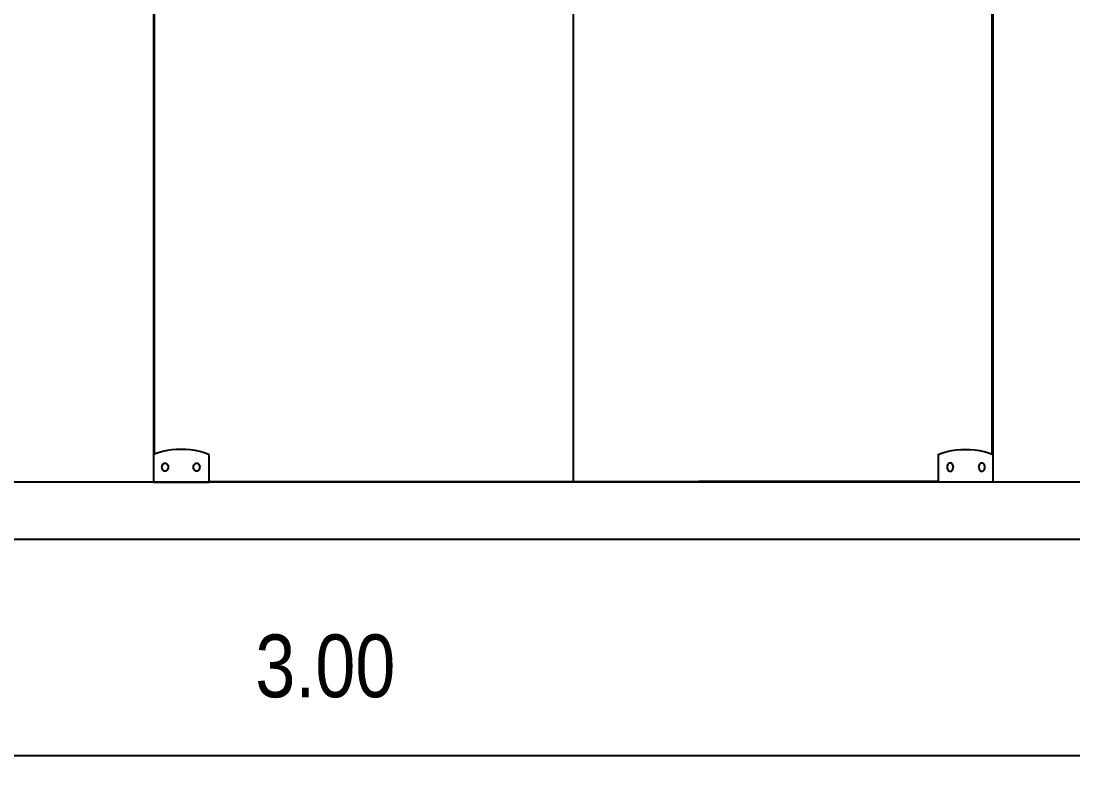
# Model space of a CAD drawing. Header units: millimetres. Extents: x 3212 to 6878, y 1640 to 3386.
# Drawn here: x 3324.028 to 3325.871, y 1664.135 to 1665.473 of the extents above; entities that cross this region are included whole.
import ezdxf

# ---------------------------------------------------------------- set-up
doc = ezdxf.new("R2010")
doc.units = ezdxf.units.MM
doc.header["$LTSCALE"] = 0.8
doc.layers.add('A-PEN-B', color=5, linetype='Continuous')
doc.layers.add('COTA', color=2, linetype='Continuous')
doc.layers.add('COTAS', color=53, linetype='Continuous', lineweight=9)
doc.styles.add('F2', font='ARIALN.TTF')
doc.dimstyles.new('ARQUITETURA', dxfattribs={"dimtxt": 0.11, "dimasz": 0.05, "dimexe": 0.1, "dimexo": 0, "dimgap": 0.1, "dimtad": 1, "dimzin": 5, "dimdsep": 46, "dimtxsty": 'F2', "dimblk": 'COTA', "dimcen": 0, "dimse1": 1, "dimse2": 1, "dimadec": 0, "dimazin": 0, "dimtfac": 2, "dimtix": 1, "dimtmove": 2, "dimatfit": 3, "dimldrblk": 'COTA', "dimfxl": 0, "dimtolj": 1, "dimtzin": 5, "dimarcsym": 0})

# ---------------------------------------------------------------- blocks, each defined once
blk = doc.blocks.new('COTA')
at = {"layer": 'COTA'}
for p, q in [((0, 1), (0, -1)), ((-1, 0), (1, 0))]:
    blk.add_line(p, q, dxfattribs=at)
at = {"layer": 'COTA', "const_width": 0.5}
blk.add_lwpolyline([(-0.25, 0, 1), (0.25, 0, 1)], format="xyb", close=True, dxfattribs=at)
blk = doc.blocks.new('*D212')
at = {"layer": 'COTAS', "color": 0, "lineweight": -2, "transparency": 16777216}
blk.add_line((3323.112, 1664.1853), (3326.011, 1664.1853), dxfattribs=at)
at = {"layer": 'Defpoints', "color": 0, "transparency": 16777216}
for p in [(3326.061, 1666.7686), (3323.062, 1665.7146), (3326.061, 1664.1853)]:
    blk.add_point(p, dxfattribs=at)
at = {"layer": 'COTAS', "color": 0, "lineweight": -2, "transparency": 16777216, "xscale": 0.05, "yscale": 0.05, "zscale": 0.05, "rotation": 180}
blk.add_blockref('COTA', (3323.062, 1664.1853), dxfattribs=at)
at = {"layer": 'COTAS', "color": 0, "lineweight": -2, "transparency": 16777216, "xscale": 0.05, "yscale": 0.05, "zscale": 0.05}
blk.add_blockref('COTA', (3326.061, 1664.1853), dxfattribs=at)
at = {"layer": 'COTAS', "color": 0, "transparency": 16777216, "insert": (3324.5615, 1664.3415), "char_height": 0.11, "attachment_point": 5, "style": 'F2'}
blk.add_mtext('\\A1;3.00', dxfattribs=at)

msp = doc.modelspace()

# ---------------------------------------------------------------- linework, layer by layer
at = {"layer": 'A-PEN-B'}
for p, q in [((3324.261, 1664.713), (3324.261, 1667.1162)), ((3324.2624, 1664.7134), (3324.2624, 1667.1157)), ((3325.7296, 1664.7134), (3325.7296, 1667.1157)), ((3325.731, 1664.713), (3325.731, 1667.1162)), ((3324.996, 1664.6657), (3324.996, 1665.8179)), ((3324.2848, 1664.7196), (3324.2768, 1664.7178)), ((3324.2929, 1664.7208), (3324.2848, 1664.7196)), ((3324.301, 1664.7215), (3324.2929, 1664.7208)), ((3324.3091, 1664.7218), (3324.301, 1664.7215)), ((3324.3173, 1664.7215), (3324.3091, 1664.7218)), ((3324.3254, 1664.7208), (3324.3173, 1664.7215)), ((3324.3334, 1664.7196), (3324.3254, 1664.7208)), ((3324.3415, 1664.7178), (3324.3334, 1664.7196)), ((3325.6505, 1664.7178), (3325.6585, 1664.7196)), ((3325.6585, 1664.7196), (3325.6666, 1664.7208)), ((3325.6666, 1664.7208), (3325.6747, 1664.7215)), ((3325.6747, 1664.7215), (3325.6829, 1664.7218)), ((3325.6829, 1664.7218), (3325.691, 1664.7215)), ((3325.691, 1664.7215), (3325.6991, 1664.7208)), ((3325.6991, 1664.7208), (3325.7072, 1664.7196)), ((3325.7072, 1664.7196), (3325.7152, 1664.7178)), ((3324.2624, 1664.7134), (3324.261, 1664.713)), ((3324.261, 1664.6646), (3324.261, 1664.713)), ((3324.2689, 1664.7156), (3324.2624, 1664.7134)), ((3324.2768, 1664.7178), (3324.2689, 1664.7156)), ((3324.3494, 1664.7156), (3324.3415, 1664.7178)), ((3324.3573, 1664.713), (3324.3494, 1664.7156)), ((3324.3573, 1664.713), (3324.3573, 1664.6657)), ((3325.6347, 1664.713), (3325.6426, 1664.7156)), ((3325.6347, 1664.713), (3325.6347, 1664.6657)), ((3325.6426, 1664.7156), (3325.6505, 1664.7178)), ((3325.7152, 1664.7178), (3325.7231, 1664.7156)), ((3325.7231, 1664.7156), (3325.7296, 1664.7134)), ((3325.7296, 1664.7134), (3325.731, 1664.713)), ((3325.731, 1664.6646), (3325.731, 1664.713)), ((3324.2753, 1664.6906), (3324.2754, 1664.6924)), ((3324.2754, 1664.6887), (3324.2753, 1664.6906)), ((3324.2754, 1664.6924), (3324.276, 1664.6942)), ((3324.276, 1664.687), (3324.2754, 1664.6887)), ((3324.276, 1664.6942), (3324.2769, 1664.6956)), ((3324.2769, 1664.6855), (3324.276, 1664.687)), ((3324.2769, 1664.6956), (3324.278, 1664.6968)), ((3324.278, 1664.6844), (3324.2769, 1664.6855)), ((3324.278, 1664.6968), (3324.2793, 1664.6975)), ((3324.2793, 1664.6837), (3324.278, 1664.6844)), ((3324.2793, 1664.6975), (3324.2808, 1664.6977)), ((3324.2808, 1664.6834), (3324.2793, 1664.6837)), ((3324.2808, 1664.6977), (3324.2822, 1664.6975)), ((3324.2822, 1664.6837), (3324.2808, 1664.6834)), ((3324.2822, 1664.6975), (3324.2835, 1664.6968)), ((3324.2835, 1664.6844), (3324.2822, 1664.6837)), ((3324.2835, 1664.6968), (3324.2846, 1664.6956)), ((3324.2846, 1664.6855), (3324.2835, 1664.6844)), ((3324.2846, 1664.6956), (3324.2855, 1664.6942)), ((3324.2855, 1664.687), (3324.2846, 1664.6855)), ((3324.2855, 1664.6942), (3324.2861, 1664.6924)), ((3324.2861, 1664.6887), (3324.2855, 1664.687)), ((3324.2861, 1664.6924), (3324.2863, 1664.6906)), ((3324.2863, 1664.6906), (3324.2861, 1664.6887)), ((3324.3305, 1664.6906), (3324.3307, 1664.6924)), ((3324.3307, 1664.6887), (3324.3305, 1664.6906)), ((3324.3307, 1664.6924), (3324.3313, 1664.6942)), ((3324.3313, 1664.687), (3324.3307, 1664.6887)), ((3324.3313, 1664.6942), (3324.3321, 1664.6956)), ((3324.3321, 1664.6855), (3324.3313, 1664.687)), ((3324.3321, 1664.6956), (3324.3333, 1664.6968)), ((3324.3333, 1664.6844), (3324.3321, 1664.6855)), ((3324.3333, 1664.6968), (3324.3346, 1664.6975)), ((3324.3346, 1664.6837), (3324.3333, 1664.6844)), ((3324.3346, 1664.6975), (3324.336, 1664.6977)), ((3324.336, 1664.6834), (3324.3346, 1664.6837)), ((3324.336, 1664.6977), (3324.3374, 1664.6975)), ((3324.3374, 1664.6837), (3324.336, 1664.6834)), ((3324.3374, 1664.6975), (3324.3388, 1664.6968)), ((3324.3388, 1664.6844), (3324.3374, 1664.6837)), ((3324.3388, 1664.6968), (3324.3399, 1664.6956)), ((3324.3399, 1664.6855), (3324.3388, 1664.6844)), ((3324.3399, 1664.6956), (3324.3408, 1664.6942)), ((3324.3408, 1664.687), (3324.3399, 1664.6855)), ((3324.3408, 1664.6942), (3324.3413, 1664.6924)), ((3324.3413, 1664.6887), (3324.3408, 1664.687)), ((3324.3413, 1664.6924), (3324.3415, 1664.6906)), ((3324.3415, 1664.6906), (3324.3413, 1664.6887)), ((3325.6507, 1664.6924), (3325.6505, 1664.6906)), ((3325.6505, 1664.6906), (3325.6507, 1664.6887)), ((3325.6512, 1664.6942), (3325.6507, 1664.6924)), ((3325.6507, 1664.6887), (3325.6512, 1664.687)), ((3325.6521, 1664.6956), (3325.6512, 1664.6942)), ((3325.6512, 1664.687), (3325.6521, 1664.6855)), ((3325.6532, 1664.6968), (3325.6521, 1664.6956)), ((3325.6521, 1664.6855), (3325.6532, 1664.6844)), ((3325.6545, 1664.6975), (3325.6532, 1664.6968)), ((3325.6532, 1664.6844), (3325.6545, 1664.6837)), ((3325.656, 1664.6977), (3325.6545, 1664.6975)), ((3325.6545, 1664.6837), (3325.656, 1664.6834)), ((3325.6574, 1664.6975), (3325.656, 1664.6977)), ((3325.656, 1664.6834), (3325.6574, 1664.6837)), ((3325.6587, 1664.6968), (3325.6574, 1664.6975)), ((3325.6574, 1664.6837), (3325.6587, 1664.6844)), ((3325.6599, 1664.6956), (3325.6587, 1664.6968)), ((3325.6587, 1664.6844), (3325.6599, 1664.6855)), ((3325.6607, 1664.6942), (3325.6599, 1664.6956)), ((3325.6599, 1664.6855), (3325.6607, 1664.687)), ((3325.6613, 1664.6924), (3325.6607, 1664.6942)), ((3325.6607, 1664.687), (3325.6613, 1664.6887)), ((3325.6615, 1664.6906), (3325.6613, 1664.6924)), ((3325.6613, 1664.6887), (3325.6615, 1664.6906)), ((3325.7059, 1664.6924), (3325.7057, 1664.6906)), ((3325.7057, 1664.6906), (3325.7059, 1664.6887)), ((3325.7065, 1664.6942), (3325.7059, 1664.6924)), ((3325.7059, 1664.6887), (3325.7065, 1664.687)), ((3325.7073, 1664.6956), (3325.7065, 1664.6942)), ((3325.7065, 1664.687), (3325.7073, 1664.6855)), ((3325.7085, 1664.6968), (3325.7073, 1664.6956)), ((3325.7073, 1664.6855), (3325.7085, 1664.6844)), ((3325.7098, 1664.6975), (3325.7085, 1664.6968)), ((3325.7085, 1664.6844), (3325.7098, 1664.6837)), ((3325.7112, 1664.6977), (3325.7098, 1664.6975)), ((3325.7098, 1664.6837), (3325.7112, 1664.6834)), ((3325.7127, 1664.6975), (3325.7112, 1664.6977)), ((3325.7112, 1664.6834), (3325.7127, 1664.6837)), ((3325.714, 1664.6968), (3325.7127, 1664.6975)), ((3325.7127, 1664.6837), (3325.714, 1664.6844)), ((3325.7151, 1664.6956), (3325.714, 1664.6968)), ((3325.714, 1664.6844), (3325.7151, 1664.6855)), ((3325.716, 1664.6942), (3325.7151, 1664.6956)), ((3325.7151, 1664.6855), (3325.716, 1664.687)), ((3325.7166, 1664.6924), (3325.716, 1664.6942)), ((3325.716, 1664.687), (3325.7166, 1664.6887)), ((3325.7167, 1664.6906), (3325.7166, 1664.6924)), ((3325.7166, 1664.6887), (3325.7167, 1664.6906)), ((3326.061, 1664.6646), (3323.062, 1664.6646)), ((3324.261, 1664.6646), (3324.3573, 1664.6646)), ((3324.261, 1664.6646), (3324.2843, 1664.6646)), ((3324.2843, 1664.6646), (3324.261, 1664.6646)), ((3324.3573, 1664.6657), (3324.3573, 1664.6646)), ((3324.3573, 1664.6657), (3324.996, 1664.6657)), ((3325.2157, 1664.6646), (3324.3573, 1664.6646)), ((3324.996, 1664.6657), (3325.2157, 1664.6657)), ((3325.2157, 1664.6657), (3325.2157, 1664.6646)), ((3325.312, 1664.6657), (3325.2157, 1664.6657)), ((3325.312, 1664.6646), (3325.2157, 1664.6646)), ((3325.312, 1664.6646), (3325.312, 1664.6657)), ((3325.6347, 1664.6657), (3325.312, 1664.6657)), ((3325.6347, 1664.6646), (3325.312, 1664.6646)), ((3325.6347, 1664.6657), (3325.6347, 1664.6646)), ((3325.731, 1664.6646), (3325.6347, 1664.6646)), ((3318.912, 1664.5646), (3330.912, 1664.5646))]:
    msp.add_line(p, q, dxfattribs=at)

# ---------------------------------------------------------------- dimensions: what is measured, and where the dimension line sits
at = {"layer": 'COTAS'}
dim = msp.add_linear_dim(base=(3326.061, 1664.1853), p1=(3323.062, 1665.7146), p2=(3326.061, 1666.7686), dimstyle='ARQUITETURA', dxfattribs=at)
dim.commit()
dim.dimension.update_dxf_attribs({"geometry": '*D212', "text_midpoint": (3324.5615, 1664.3415)})

doc.saveas('drawing.dxf')
